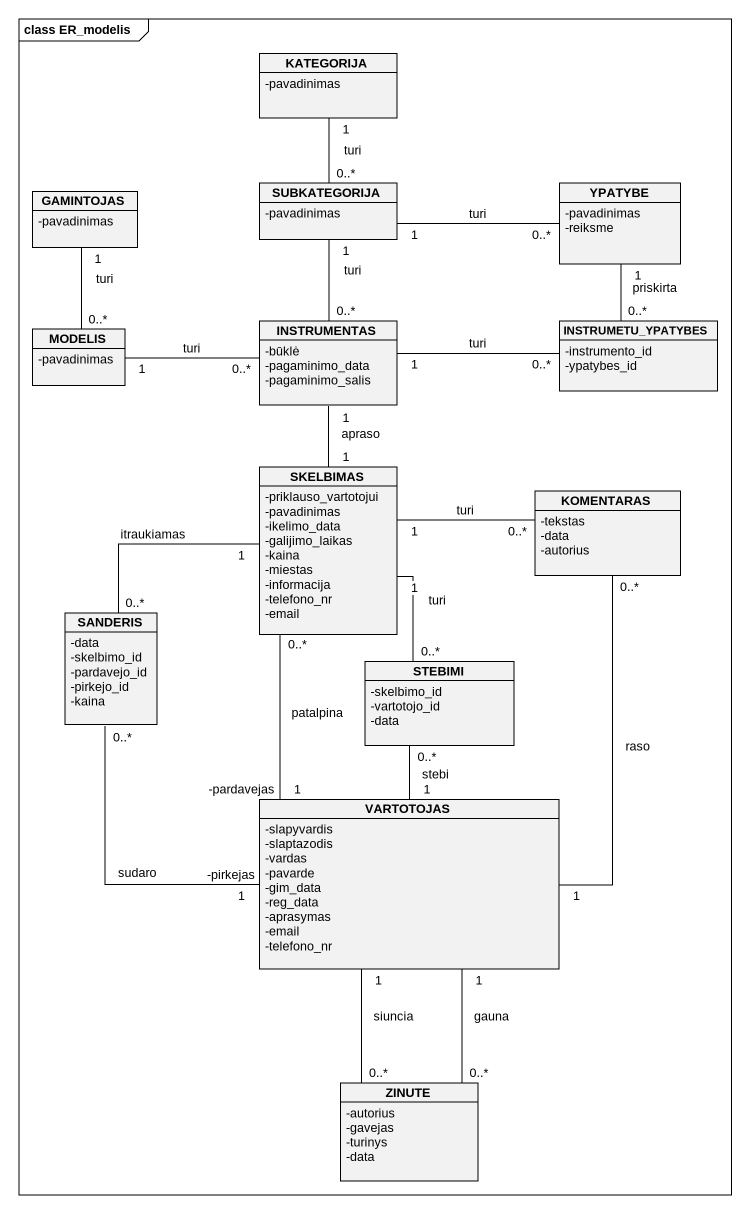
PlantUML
@startuml
mainframe class ER_modelis
hide circle
hide empty members
skinparam classAttributeIconSize 0
class KATEGORIJA {
  -pavadinimas
}
class GAMINTOJAS {
  -pavadinimas
}
class SUBKATEGORIJA {
  -pavadinimas
}
class YPATYBE {
  -pavadinimas
  -reiksme
}
class MODELIS {
  -pavadinimas
}
class INSTRUMENTAS {
  -būklė
  -pagaminimo_data
  -pagaminimo_salis
}
class INSTRUMETU_YPATYBES {
  -instrumento_id
  -ypatybes_id
}
class SKELBIMAS {
  -priklauso_vartotojui
  -pavadinimas
  -ikelimo_data
  -galijimo_laikas
  -kaina
  -miestas
  -informacija
  -telefono_nr
  -email
}
class KOMENTARAS {
  -tekstas
  -data
  -autorius
}
class SANDERIS {
  -data
  -skelbimo_id
  -pardavejo_id
  -pirkejo_id
  -kaina
}
class STEBIMI {
  -skelbimo_id
  -vartotojo_id
  -data
}
class VARTOTOJAS {
  -slapyvardis
  -slaptazodis
  -vardas
  -pavarde
  -gim_data
  -reg_data
  -aprasymas
  -email
  -telefono_nr
}
class ZINUTE {
  -autorius
  -gavejas
  -turinys
  -data
}
KATEGORIJA "1" -- "0..*" SUBKATEGORIJA : turi
GAMINTOJAS "1" -- "0..*" MODELIS : turi
SUBKATEGORIJA "1" -right- "0..*" YPATYBE : turi
SUBKATEGORIJA "1" -- "0..*" INSTRUMENTAS : turi
YPATYBE "1" -- "0..*" INSTRUMETU_YPATYBES : priskirta
MODELIS "1" -right- "0..*" INSTRUMENTAS : turi
INSTRUMENTAS "1" -right- "0..*" INSTRUMETU_YPATYBES : turi
SKELBIMAS "1" -up- "1" INSTRUMENTAS : apraso
SKELBIMAS "1" -right- "0..*" KOMENTARAS : turi
SKELBIMAS "1" -left- "0..*" SANDERIS : itraukiamas
STEBIMI "0..*" -up- "1" SKELBIMAS : turi
VARTOTOJAS "1\n-pardavejas" -up- "0..*" SKELBIMAS : patalpina
VARTOTOJAS "1" -up- "0..*" KOMENTARAS : raso
VARTOTOJAS "1\n-pirkejas" -up- "0..*" SANDERIS : sudaro
VARTOTOJAS "1" -up- "0..*" STEBIMI : stebi
VARTOTOJAS "1" -- "0..*" ZINUTE : siuncia
ZINUTE "0..*" -up- "1" VARTOTOJAS : gauna
@enduml
